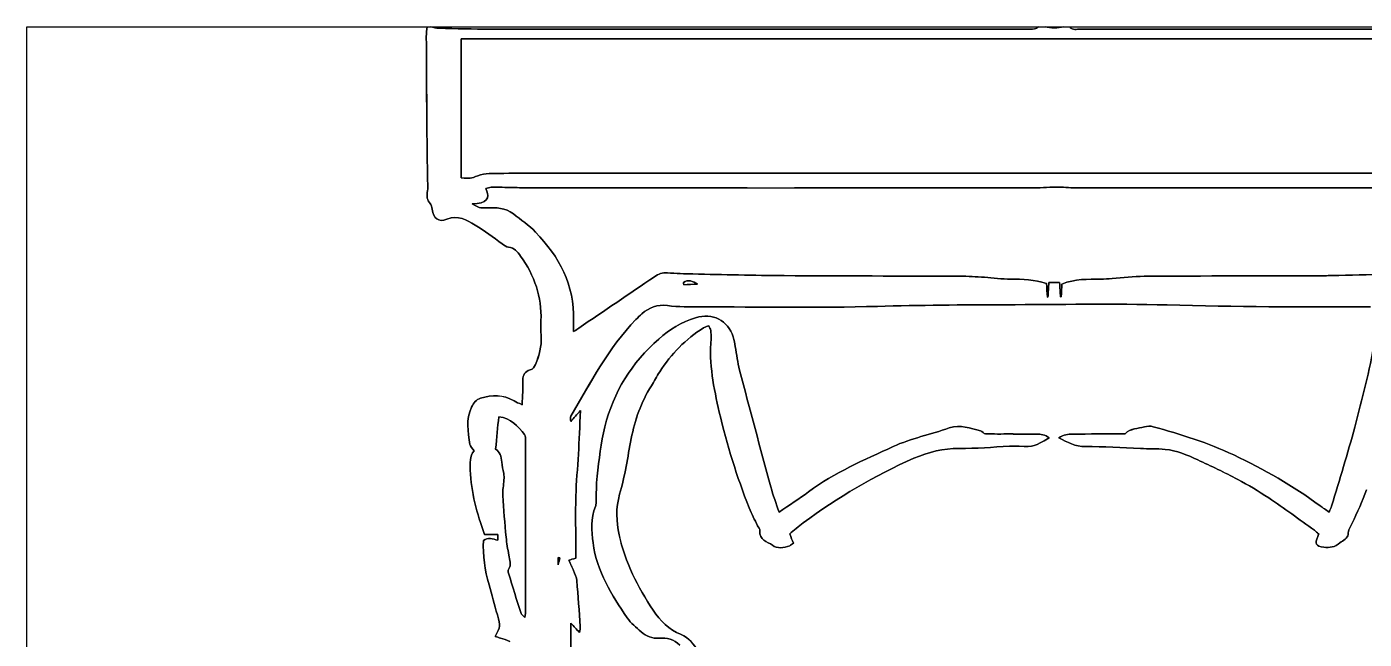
# Model space of a CAD drawing. Extents: x -1 to 269, y -24 to 109.
# Drawn here: x 107.2 to 212.4, y 60.9 to 109 of the extents above; entities that cross this region are included whole.
import ezdxf

# ---------------------------------------------------------------- set-up
doc = ezdxf.new("R2010")
doc.units = 0
doc.layers.get('0').update_dxf_attribs({"linetype": 'CONTINUOUS'})

msp = doc.modelspace()

# ---------------------------------------------------------------- linework, layer by layer
at = {"color": 7}
for p, q in [((138.694755, 109.04678), (138.69477, 109.046789)), ((186.795647, 109.046766), (186.795647, 109.046789)), ((188.740426, 109.046789), (188.740426, 109.046789)), ((158.853053, 88.936604), (158.853056, 88.936604)), ((158.853059, 88.936604), (158.853056, 88.936604)), ((144.079045, 75.833069), (144.079084, 75.833069)), ((144.079124, 75.833069), (144.079084, 75.833069)), ((209.658656, 70.878395), (209.65867, 70.878096)), ((209.658687, 70.877794), (209.65867, 70.878096)), ((149.11736, 67.270737), (149.11736, 67.270723)), ((149.11736, 67.270717), (149.11736, 67.270723))]:
    msp.add_line(p, q, dxfattribs=at)
for points in [[(107.189456, 43.831973), (107.189456, 65.555678), (107.189456, 87.279514), (107.189456, 109.04691)], [(107.189456, 109.04691), (117.691137, 109.04678), (128.192945, 109.04678), (138.694755, 109.04678)], [(138.623489, 108.280372), (138.622078, 108.535721), (138.669773, 108.791395), (138.694603, 109.046876)], [(138.69477, 109.046789), (138.669934, 108.79131), (138.622227, 108.535637), (138.623655, 108.280287)], [(138.694603, 109.046876), (138.781014, 109.046876), (138.867492, 109.046876), (138.953906, 109.046876)], [(138.953906, 109.046876), (139.180214, 109.004154), (139.405874, 108.92915), (139.633088, 108.924031)], [(139.63319, 108.923988), (139.405975, 108.929097), (139.180381, 109.004111), (138.954008, 109.046831)], [(138.954008, 109.046831), (154.901265, 109.046766), (170.848455, 109.046766), (186.795647, 109.046766)], [(139.633088, 108.924031), (140.971809, 108.894016), (142.310985, 108.863872), (143.6499, 108.863483)], [(143.650002, 108.86344), (142.311086, 108.863723), (140.971911, 108.893909), (139.63319, 108.923988)], [(143.6499, 108.863483), (157.713313, 108.859391), (171.776791, 108.860943), (185.840206, 108.861225)], [(185.840305, 108.861183), (171.776892, 108.860923), (157.713415, 108.859489), (143.650002, 108.86344)], [(185.840206, 108.861225), (186.056205, 108.861225), (186.274733, 108.845929), (186.487105, 108.874913)], [(186.487204, 108.87487), (186.274899, 108.845895), (186.056372, 108.861183), (185.840305, 108.861183)], [(186.487105, 108.874913), (186.595752, 108.889758), (186.693121, 108.986932), (186.795545, 109.046831)], [(186.795647, 109.046789), (186.693223, 108.986825), (186.595853, 108.889653), (186.487204, 108.87487)], [(186.795545, 109.046831), (186.968438, 109.046831), (187.141262, 109.046831), (187.314154, 109.046831)], [(187.314154, 109.046831), (187.687681, 108.944145), (188.366798, 108.944145), (188.740325, 109.046831)], [(188.740426, 109.046789), (188.3669, 108.944105), (187.687783, 108.944105), (187.314256, 109.046789)], [(187.314256, 109.046789), (187.789622, 109.046789), (188.265057, 109.046789), (188.740426, 109.046789)], [(188.740325, 109.046831), (188.913217, 109.046831), (189.086041, 109.046831), (189.258933, 109.046831)], [(189.258933, 109.046831), (189.473507, 108.715181), (189.809176, 108.868817), (190.084623, 108.868625)], [(190.084721, 108.868588), (189.809278, 108.868783), (189.473609, 108.715147), (189.259035, 109.046795)], [(189.259035, 109.046795), (205.206225, 109.046795), (221.153417, 109.046795), (237.10061, 109.046795)], [(190.084623, 108.868625), (204.27762, 108.860017), (218.470686, 108.859537), (232.663687, 108.86363)], [(232.663788, 108.863593), (218.470788, 108.859501), (204.277722, 108.859952), (190.084721, 108.868588)], [(138.715606, 97.197204), (138.662644, 100.891247), (138.645141, 104.585874), (138.623489, 108.280372)], [(138.623655, 108.280287), (138.645302, 104.58579), (138.662808, 100.891227), (138.715773, 97.197119)], [(141.376036, 97.168338), (141.376036, 100.803388), (141.376036, 104.438377), (141.376036, 108.10772)], [(141.376036, 108.10772), (172.489978, 108.10772), (203.523861, 108.10772), (234.68273, 108.10772)], [(234.68273, 108.107785), (203.523861, 108.107785), (172.489978, 108.107785), (141.376101, 108.107785)], [(141.376101, 108.107785), (141.376101, 104.438442), (141.376101, 100.803388), (141.376101, 97.168403)], [(138.70237, 96.001295), (138.774909, 96.40555), (138.721363, 96.796775), (138.715606, 97.197204)], [(138.715773, 97.197119), (138.72153, 96.796688), (138.775087, 96.405466), (138.702536, 96.001211)], [(142.686363, 97.329557), (142.090806, 97.111614), (142.097548, 97.093332), (141.376036, 97.168338)], [(141.376101, 97.168403), (142.097613, 97.093397), (142.090871, 97.111679), (142.686428, 97.329622)], [(143.569292, 97.493698), (143.272843, 97.485598), (142.964273, 97.43127), (142.686363, 97.329557)], [(142.686428, 97.329622), (142.964337, 97.431335), (143.272908, 97.48566), (143.569357, 97.493763)], [(146.679384, 97.529675), (145.642688, 97.529546), (144.605601, 97.522084), (143.569292, 97.493698)], [(143.569357, 97.493763), (144.605601, 97.522157), (145.642688, 97.529546), (146.679449, 97.52974)], [(190.413973, 97.531087), (175.835778, 97.531087), (161.257581, 97.531651), (146.679384, 97.529675)], [(146.679449, 97.52974), (161.257646, 97.531716), (175.835843, 97.531151), (190.414038, 97.531151)], [(229.364145, 97.529675), (216.380735, 97.531651), (203.397386, 97.531087), (190.413973, 97.531087)], [(190.414038, 97.531151), (203.397451, 97.531151), (216.380799, 97.531716), (229.36421, 97.52974)], [(138.920768, 95.155058), (138.683766, 95.407359), (138.649473, 95.70718), (138.70237, 96.001295)], [(138.702536, 96.001211), (138.649704, 95.707028), (138.683938, 95.407274), (138.920934, 95.15497)], [(142.239444, 95.116495), (143.385763, 95.166671), (143.685, 95.490086), (143.302849, 96.31746)], [(143.302922, 96.317384), (143.685074, 95.489948), (143.385771, 95.166595), (142.239517, 95.116419)], [(143.302849, 96.31746), (143.87254, 96.530089), (144.456624, 96.406922), (145.027935, 96.413275)], [(145.028008, 96.413199), (144.456698, 96.406849), (143.872613, 96.530016), (143.302922, 96.317384)], [(145.027935, 96.413275), (145.523723, 96.418778), (146.019966, 96.367052), (146.516014, 96.366923)], [(146.516087, 96.366846), (146.020039, 96.366911), (145.523797, 96.418708), (145.028008, 96.413199)], [(146.516014, 96.366923), (159.736626, 96.364072), (172.957366, 96.36348), (186.177976, 96.368052)], [(186.178049, 96.367975), (172.957439, 96.363319), (159.7367, 96.363883), (146.516087, 96.366846)], [(186.177976, 96.368052), (186.843741, 96.368246), (187.509373, 96.437803), (188.175265, 96.440851)], [(188.175338, 96.440775), (187.509511, 96.437727), (186.843814, 96.36817), (186.178049, 96.367975)], [(188.175265, 96.440851), (188.689855, 96.443391), (189.204831, 96.368181), (189.719613, 96.367987)], [(189.719687, 96.36791), (189.204905, 96.36804), (188.689928, 96.443109), (188.175338, 96.440775)], [(189.719613, 96.367987), (203.11305, 96.36364), (216.506552, 96.36364), (229.899989, 96.367422)], [(229.900062, 96.367346), (216.506625, 96.363649), (203.113124, 96.363649), (189.719687, 96.36791)], [(139.089316, 94.698941), (139.064114, 94.857959), (139.023519, 95.045629), (138.920768, 95.155058)], [(138.920934, 95.15497), (139.023685, 95.045544), (139.064266, 94.857875), (139.089483, 94.698857)], [(143.373122, 94.804811), (142.788327, 94.78737), (142.788197, 94.791406), (142.239444, 95.116495)], [(142.239517, 95.116419), (142.78827, 94.791318), (142.7884, 94.787297), (143.373196, 94.804735)], [(145.472706, 94.333915), (144.851478, 94.824194), (144.114212, 94.826918), (143.373122, 94.804811)], [(143.373196, 94.804735), (144.114286, 94.826833), (144.851552, 94.824039), (145.472779, 94.333839)], [(140.247172, 93.915583), (139.564945, 93.63787), (139.205744, 93.96511), (139.089316, 94.698941)], [(139.089483, 94.698857), (139.205911, 93.965025), (139.565112, 93.637783), (140.247339, 93.915498)], [(142.459814, 93.448449), (141.797032, 93.827809), (141.143457, 94.280361), (140.247172, 93.915583)], [(140.247339, 93.915498), (141.143623, 94.280273), (141.797199, 93.827724), (142.459981, 93.448361)], [(147.221516, 92.896919), (146.705046, 93.439384), (146.065474, 93.866197), (145.472706, 94.333915)], [(145.472779, 94.333839), (146.065548, 93.866121), (146.70512, 93.439307), (147.221589, 92.896842)], [(144.58578, 91.981435), (143.876909, 92.471065), (143.204339, 93.022347), (142.459814, 93.448449)], [(142.459981, 93.448361), (143.204506, 93.022262), (143.877075, 92.47098), (144.585947, 91.98135)], [(150.195147, 85.958852), (150.309176, 88.745788), (149.065166, 90.960242), (147.221516, 92.896919)], [(147.221589, 92.896842), (149.06524, 90.960166), (150.30925, 88.745647), (150.195221, 85.958776)], [(145.094537, 91.710527), (144.915941, 91.733218), (144.744347, 91.872009), (144.58578, 91.981435)], [(144.585947, 91.98135), (144.744448, 91.871924), (144.916107, 91.733068), (145.094703, 91.710442)], [(146.039504, 91.009047), (145.792777, 91.353078), (145.556486, 91.651926), (145.094537, 91.710527)], [(145.094703, 91.710442), (145.556653, 91.651839), (145.792944, 91.352926), (146.039671, 91.008962)], [(147.64155, 85.918844), (147.724266, 87.811697), (147.132599, 89.485052), (146.039504, 91.009047)], [(146.039671, 91.008962), (147.132765, 89.484903), (147.724433, 87.811548), (147.641716, 85.91876)], [(157.596727, 89.69283), (157.209589, 89.718823), (156.887596, 89.607585), (156.570339, 89.390288)], [(156.570412, 89.390212), (156.887669, 89.607509), (157.209662, 89.718749), (157.5968, 89.692754)], [(159.601408, 89.602982), (158.932793, 89.617036), (158.263982, 89.647971), (157.596727, 89.69283)], [(157.5968, 89.692754), (158.264056, 89.647895), (158.932801, 89.616971), (159.601481, 89.602905)], [(166.790802, 89.47242), (164.394123, 89.488112), (161.9977, 89.552611), (159.601408, 89.602982)], [(159.601481, 89.602905), (161.997839, 89.552534), (164.394258, 89.488033), (166.790875, 89.472347)], [(180.594262, 89.425811), (175.993109, 89.444861), (171.39189, 89.442349), (166.790802, 89.47242)], [(166.790875, 89.472347), (171.391964, 89.442267), (175.993182, 89.444802), (180.594336, 89.425735)], [(209.291171, 89.467789), (204.560365, 89.45444), (199.829558, 89.450291), (195.098882, 89.421242)], [(195.098955, 89.421166), (199.829632, 89.450209), (204.560438, 89.454358), (209.291245, 89.467713)], [(209.874279, 89.479586), (209.679932, 89.474844), (209.485518, 89.468297), (209.291171, 89.467789)], [(209.291245, 89.467713), (209.485591, 89.468277), (209.680006, 89.474768), (209.874352, 89.479509)], [(218.485373, 89.692994), (215.615204, 89.615137), (212.744645, 89.54908), (209.874279, 89.479586)], [(209.874352, 89.479509), (212.744719, 89.549004), (215.615277, 89.615061), (218.485446, 89.692917)], [(156.570339, 89.390288), (154.59399, 88.036462), (152.609925, 86.693719), (150.628454, 85.34735)], [(150.628528, 85.347274), (152.609999, 86.693708), (154.594063, 88.036386), (156.570412, 89.390212)], [(159.96942, 88.812268), (159.593624, 88.993004), (159.221393, 89.226441), (158.853053, 88.936604)], [(158.853056, 88.936604), (159.221396, 89.226506), (159.593627, 88.993068), (159.969423, 88.812333)], [(158.853056, 88.936604), (158.86045, 88.873073), (158.867901, 88.809545), (158.875352, 88.746017)], [(158.875355, 88.746079), (158.867904, 88.809545), (158.860453, 88.873073), (158.853059, 88.936604)], [(158.875352, 88.746017), (159.240065, 88.768115), (159.60471, 88.790227), (159.96942, 88.812268)], [(159.969423, 88.812333), (159.604713, 88.790235), (159.240068, 88.76812), (158.875355, 88.746079)], [(182.533922, 89.344714), (181.888124, 89.384906), (181.241034, 89.423088), (180.594262, 89.425811)], [(180.594336, 89.425735), (181.241107, 89.422913), (181.888198, 89.38483), (182.533996, 89.344638)], [(184.59811, 89.194318), (183.910825, 89.185767), (183.222697, 89.301865), (182.533922, 89.344714)], [(182.533996, 89.344638), (183.22277, 89.301724), (183.910899, 89.185685), (184.598183, 89.194242)], [(187.414151, 88.852945), (186.475277, 89.137335), (185.546774, 89.206115), (184.59811, 89.194318)], [(184.598183, 89.194242), (185.546913, 89.206039), (186.47535, 89.137259), (187.414225, 88.852869)], [(187.491164, 87.779166), (187.465228, 88.14109), (187.439238, 88.503015), (187.414151, 88.852945)], [(187.414225, 88.852869), (187.439371, 88.502939), (187.465307, 88.141014), (187.491237, 87.77909)], [(187.604739, 88.921466), (187.58185, 88.540353), (187.559103, 88.159759), (187.536283, 87.779231)], [(187.536356, 87.779154), (187.559188, 88.159683), (187.581929, 88.540277), (187.604812, 88.92139)], [(188.445273, 88.921466), (188.161854, 88.921466), (187.912208, 88.921466), (187.604739, 88.921466)], [(187.604812, 88.92139), (187.912282, 88.92139), (188.161927, 88.92139), (188.445346, 88.92139)], [(188.523389, 87.801662), (188.497848, 88.167281), (188.472372, 88.532899), (188.445273, 88.921466)], [(188.445346, 88.92139), (188.472439, 88.532823), (188.497986, 88.167204), (188.523462, 87.801585)], [(188.637223, 88.812009), (188.617383, 88.526386), (188.592429, 88.165435), (188.567407, 87.804484)], [(188.567478, 87.804408), (188.592511, 88.165359), (188.617459, 88.526374), (188.637297, 88.811933)], [(191.678145, 89.186701), (190.669906, 89.189608), (189.659463, 89.229746), (188.637223, 88.812009)], [(188.637297, 88.811933), (189.659601, 89.229669), (190.66998, 89.189608), (191.678219, 89.186628)], [(192.582662, 89.247703), (192.28122, 89.225972), (191.979587, 89.185795), (191.678145, 89.186701)], [(191.678219, 89.186628), (191.97966, 89.185781), (192.281294, 89.22591), (192.582735, 89.247627)], [(195.098882, 89.421242), (194.259841, 89.416049), (193.421381, 89.308057), (192.582662, 89.247703)], [(192.582735, 89.247627), (193.421454, 89.30798), (194.259914, 89.416046), (195.098955, 89.421166)], [(187.536283, 87.779231), (187.52124, 87.779231), (187.506204, 87.779166), (187.491164, 87.779166)], [(187.491237, 87.77909), (187.50628, 87.77909), (187.521317, 87.779154), (187.536356, 87.779154)], [(188.567407, 87.804484), (188.552703, 87.803637), (188.538104, 87.802508), (188.523389, 87.801662)], [(188.523462, 87.801585), (188.538166, 87.802432), (188.552763, 87.803561), (188.567478, 87.804408)], [(155.585236, 86.465966), (155.421488, 86.325814), (155.271868, 86.168481), (155.120952, 86.014001)], [(155.121065, 86.014368), (155.271981, 86.168848), (155.421598, 86.326181), (155.585349, 86.466333)], [(157.587713, 87.121165), (156.776025, 87.231886), (156.160891, 86.958514), (155.585236, 86.465966)], [(155.585349, 86.466333), (156.161003, 86.958881), (156.776073, 87.232318), (157.587826, 87.121529)], [(160.239289, 87.015887), (159.354543, 87.016734), (158.460336, 87.002087), (157.587713, 87.121165)], [(157.587826, 87.121529), (158.460446, 87.002445), (159.354655, 87.017225), (160.239402, 87.016251)], [(159.803109, 86.156746), (161.176772, 86.56204), (162.328535, 85.97692), (162.776092, 84.645331)], [(162.7764, 84.645373), (162.328843, 85.976962), (161.177077, 86.562082), (159.803417, 86.156789)], [(174.110427, 87.054523), (169.489955, 86.925455), (164.863326, 87.01083), (160.239289, 87.015887)], [(160.239402, 87.016251), (164.863439, 87.0112), (169.490003, 86.925822), (174.11054, 87.054888)], [(184.153787, 87.183979), (180.805785, 87.175625), (177.459143, 87.148066), (174.110427, 87.054523)], [(174.11054, 87.054888), (177.459256, 87.148433), (180.805833, 87.175983), (184.1539, 87.184346)], [(196.914781, 87.166142), (192.663818, 87.275958), (188.407669, 87.194599), (184.153787, 87.183979)], [(184.1539, 87.184346), (188.407717, 87.194985), (192.663866, 87.276333), (196.914894, 87.166509)], [(212.921418, 87.012114), (207.585397, 86.993826), (202.25061, 87.028314), (196.914781, 87.166142)], [(196.914894, 87.166509), (202.250723, 87.028624), (207.58551, 86.994136), (212.921531, 87.012481)], [(147.657298, 84.687799), (147.630261, 85.096852), (147.623589, 85.50934), (147.64155, 85.918844)], [(147.641716, 85.91876), (147.623824, 85.509255), (147.630428, 85.096768), (147.657464, 84.687715)], [(155.120952, 86.014001), (152.948829, 83.791247), (151.542366, 81.050988), (149.992117, 78.408617)], [(149.99223, 78.408982), (151.542476, 81.051355), (152.948942, 83.791614), (155.121065, 86.014368)], [(150.214734, 85.066005), (150.205928, 85.426632), (150.18433, 85.693391), (150.195147, 85.958852)], [(150.195221, 85.958776), (150.184383, 85.693315), (150.205973, 85.426556), (150.214807, 85.065929)], [(150.628454, 85.34735), (150.525576, 85.277466), (150.42276, 85.207455), (150.214734, 85.066005)], [(150.214807, 85.065929), (150.422833, 85.207379), (150.525649, 85.27739), (150.628528, 85.347274)], [(156.91025, 84.483135), (157.764655, 85.229282), (158.705412, 85.832877), (159.803109, 86.156746)], [(159.803417, 86.156789), (158.705717, 85.832919), (157.764963, 85.229325), (156.910557, 84.483177)], [(160.440802, 85.357366), (159.018001, 84.482215), (157.892623, 83.306144), (156.985058, 81.915302)], [(156.985366, 81.915344), (157.892931, 83.306186), (159.018244, 84.482195), (160.441109, 85.357408)], [(160.669055, 85.478722), (160.591133, 85.442095), (160.514055, 85.402485), (160.440802, 85.357366)], [(160.441109, 85.357408), (160.514428, 85.402527), (160.591441, 85.442137), (160.669362, 85.478764)], [(160.846937, 85.526691), (160.750995, 85.501545), (160.706977, 85.49655), (160.669055, 85.478722)], [(160.669362, 85.478764), (160.707284, 85.4966), (160.751303, 85.501567), (160.847244, 85.526736)], [(160.998436, 85.154849), (160.978596, 85.285865), (160.897502, 85.407672), (160.846937, 85.526691)], [(160.847244, 85.526736), (160.897807, 85.407714), (160.978906, 85.285907), (160.998741, 85.154894)], [(147.212332, 82.487347), (147.503662, 83.192135), (147.708575, 83.911053), (147.657298, 84.687799)], [(147.657464, 84.687715), (147.708741, 83.910969), (147.503828, 83.19205), (147.212499, 82.487262)], [(152.670631, 77.590122), (153.349294, 80.320399), (154.782856, 82.625351), (156.91025, 84.483135)], [(156.910557, 84.483177), (154.783163, 82.625396), (153.349537, 80.320507), (152.670936, 77.590165)], [(161.677683, 78.740773), (161.234532, 80.637905), (160.856984, 82.541519), (161.027282, 84.508535)], [(161.02759, 84.508577), (160.857291, 82.541564), (161.23484, 80.637947), (161.677988, 78.740816)], [(161.027282, 84.508535), (161.045768, 84.722008), (161.030387, 84.94248), (160.998436, 85.154849)], [(160.998741, 85.154894), (161.030703, 84.942587), (161.046064, 84.722115), (161.02759, 84.508577)], [(162.776092, 84.645331), (162.857967, 84.401843), (162.887787, 84.140271), (162.934334, 83.885699)], [(162.934642, 83.885741), (162.88803, 84.140314), (162.85821, 84.401886), (162.7764, 84.645373)], [(211.664124, 77.560032), (212.225777, 79.774553), (212.883631, 81.969562), (213.188897, 84.247222)], [(213.189013, 84.247589), (212.883682, 81.969864), (212.225893, 79.77492), (211.66424, 77.560399)], [(162.934334, 83.885699), (163.046805, 83.270629), (163.113901, 82.643893), (163.271883, 82.04088)], [(163.272191, 82.040922), (163.114143, 82.643935), (163.047113, 83.270671), (162.934642, 83.885741)], [(146.78299, 82.052428), (147.028812, 82.124971), (147.127606, 82.282431), (147.212332, 82.487347)], [(147.212499, 82.487262), (147.127773, 82.282346), (147.028978, 82.124883), (146.783157, 82.052343)], [(146.160467, 79.313921), (146.187448, 80.030961), (146.241889, 80.630731), (146.221921, 81.227907)], [(146.222088, 81.227823), (146.242069, 80.630581), (146.1876, 80.030811), (146.160634, 79.313834)], [(146.221921, 81.227907), (146.207076, 81.672419), (146.39397, 81.937558), (146.78299, 82.052428)], [(146.783157, 82.052343), (146.394136, 81.937538), (146.207178, 81.672399), (146.222088, 81.227823)], [(156.985058, 81.915302), (156.749417, 81.554156), (156.563754, 81.160533), (156.330512, 80.797702)], [(156.330817, 80.797744), (156.564062, 81.16064), (156.749725, 81.554199), (156.985366, 81.915344)], [(163.271883, 82.04088), (164.076115, 78.972732), (164.896941, 75.908797), (165.727815, 72.847714)], [(165.728122, 72.847756), (164.897311, 75.90884), (164.07642, 78.972709), (163.272191, 82.040922)], [(142.900239, 79.831167), (143.797689, 80.097407), (144.683861, 80.123922), (145.52582, 79.619898)], [(145.525987, 79.619814), (144.684028, 80.123769), (143.797855, 80.097322), (142.900406, 79.831082)], [(156.330512, 80.797702), (155.512211, 79.524454), (155.037101, 78.123889), (154.747135, 76.649227)], [(154.747443, 76.64927), (155.037409, 78.123931), (155.512519, 79.524561), (156.330817, 80.797744)], [(142.054842, 76.202337), (141.895824, 77.182054), (141.728055, 78.166889), (142.185336, 79.124564)], [(142.185503, 79.124477), (141.728221, 78.166804), (141.895991, 77.181967), (142.055009, 76.202252)], [(142.185336, 79.124564), (142.341894, 79.452323), (142.551669, 79.727769), (142.900239, 79.831167)], [(142.900406, 79.831082), (142.551836, 79.72762), (142.342057, 79.452174), (142.185503, 79.124477)], [(145.52582, 79.619898), (145.697609, 79.51702), (145.88742, 79.444286), (146.160467, 79.313921)], [(146.160634, 79.313834), (145.887587, 79.444201), (145.697775, 79.516935), (145.525987, 79.619814)], [(144.079084, 75.833069), (144.165628, 76.737391), (144.24277, 77.544281), (144.321533, 78.367311)], [(144.321572, 78.367182), (144.24281, 77.544346), (144.165667, 76.737456), (144.079124, 75.833069)], [(144.321533, 78.367311), (145.288415, 78.280119), (145.822774, 77.619868), (146.35493, 76.975756)], [(146.354969, 76.975626), (145.822814, 77.619739), (145.288454, 78.279989), (144.321572, 78.367182)], [(149.992117, 78.408617), (149.945573, 78.329268), (149.986218, 78.198904), (149.986218, 78.005788)], [(149.986331, 78.006154), (149.986331, 78.199271), (149.945683, 78.329635), (149.99223, 78.408982)], [(149.986218, 78.005788), (150.253819, 78.305479), (150.458799, 78.535028), (150.75233, 78.86376)], [(150.752443, 78.864127), (150.458912, 78.535395), (150.253931, 78.305843), (149.986331, 78.006154)], [(150.75233, 78.86376), (150.694895, 77.617221), (150.652305, 76.523088), (150.591887, 75.429864)], [(150.592, 75.430228), (150.652418, 76.52339), (150.695008, 77.617523), (150.752443, 78.864127)], [(164.022179, 71.207994), (163.054261, 73.660296), (162.27745, 76.173211), (161.677683, 78.740773)], [(161.677988, 78.740816), (162.277758, 76.173254), (163.054569, 73.660339), (164.022484, 71.208036)], [(146.35493, 76.975756), (146.447761, 76.863479), (146.43564, 76.646699), (146.43577, 76.478088)], [(146.435809, 76.477958), (146.435679, 76.646569), (146.447804, 76.863284), (146.354969, 76.975626)], [(152.06483, 73.691942), (152.225796, 74.997214), (152.354605, 76.318626), (152.670631, 77.590122)], [(152.670936, 77.590165), (152.354909, 76.318669), (152.226165, 74.997256), (152.065138, 73.691984)], [(175.360113, 76.028465), (176.758213, 76.674004), (178.309953, 76.979594), (179.771779, 77.496904)], [(179.772087, 77.496947), (178.310261, 76.979636), (176.758586, 76.674046), (175.36042, 76.028508)], [(179.771779, 77.496904), (180.652248, 77.808523), (181.422054, 77.433892), (182.229334, 77.258474)], [(182.229641, 77.258517), (181.422362, 77.433935), (180.652553, 77.8085), (179.772087, 77.496947)], [(182.229334, 77.258474), (182.366635, 77.22859), (182.480599, 77.038129), (182.609798, 77.03288)], [(182.610102, 77.032922), (182.480907, 77.038172), (182.366943, 77.228697), (182.229641, 77.258517)], [(182.609798, 77.03288), (183.253259, 77.006944), (183.898278, 77.017781), (184.542712, 77.016342)], [(184.54302, 77.016384), (183.898585, 77.017795), (183.253501, 77.00693), (182.610102, 77.032922)], [(184.542712, 77.016342), (185.234148, 77.014649), (185.925581, 77.012899), (186.617015, 77.01335)], [(186.617322, 77.013393), (185.925889, 77.012828), (185.234453, 77.014804), (184.54302, 77.016384)], [(186.617015, 77.01335), (186.974855, 77.01361), (187.315385, 76.967907), (187.620456, 76.712753)], [(187.620763, 76.712795), (187.315757, 76.967949), (186.97516, 77.013652), (186.617322, 77.013393)], [(188.394792, 76.716405), (188.761057, 76.957817), (189.11209, 77.013308), (189.480822, 77.013697)], [(189.481127, 77.01374), (189.112398, 77.013458), (188.761364, 76.95786), (188.395099, 76.716447)], [(189.480822, 77.013697), (190.795103, 77.015109), (192.109448, 77.019003), (193.423732, 77.022644)], [(193.42404, 77.022686), (192.109756, 77.019046), (190.79541, 77.015236), (189.481127, 77.01374)], [(193.423732, 77.022644), (193.488104, 77.022839), (193.579637, 77.002409), (193.612764, 77.036388)], [(193.613072, 77.03643), (193.579945, 77.002527), (193.488412, 77.022884), (193.42404, 77.022686)], [(193.612764, 77.036388), (194.028816, 77.46249), (194.610567, 77.431827), (195.123209, 77.579759)], [(195.123517, 77.579801), (194.610871, 77.431869), (194.029124, 77.462532), (193.613072, 77.03643)], [(195.123209, 77.579759), (195.338562, 77.641862), (195.599939, 77.64841), (195.815681, 77.589552)], [(195.815989, 77.589594), (195.600247, 77.64839), (195.338934, 77.641907), (195.123517, 77.579801)], [(195.815681, 77.589552), (197.978212, 76.999764), (200.103661, 76.322657), (202.146067, 75.365503)], [(202.146374, 75.365545), (200.103904, 76.322699), (197.978516, 76.999806), (195.815989, 77.589594)], [(209.844719, 71.348862), (210.458945, 73.417199), (211.134173, 75.470238), (211.664124, 77.560032)], [(211.66424, 77.560399), (211.134223, 75.47067), (210.458995, 73.41763), (209.844835, 71.349227)], [(142.38215, 75.688204), (142.251591, 75.885988), (142.082393, 76.032622), (142.054842, 76.202337)], [(142.055009, 76.202252), (142.082554, 76.032603), (142.251757, 75.885901), (142.382316, 75.688117)], [(144.557979, 74.806031), (144.540227, 75.246978), (144.390468, 75.601381), (144.079045, 75.833069)], [(144.079084, 75.833069), (144.390573, 75.601381), (144.540258, 75.246978), (144.558018, 74.805901)], [(146.43577, 76.478088), (146.439777, 72.027136), (146.43941, 67.576119), (146.436898, 63.125167)], [(146.436938, 63.125037), (146.439478, 67.575989), (146.439788, 72.027006), (146.435809, 76.477958)], [(154.747135, 76.649227), (154.459892, 75.188115), (154.25556, 73.701267), (153.835554, 72.278725)], [(153.835859, 72.278768), (154.255868, 73.701309), (154.4602, 75.188157), (154.747443, 76.64927)], [(168.692954, 72.464205), (170.731863, 73.997272), (173.074607, 74.973163), (175.360113, 76.028465)], [(175.36042, 76.028508), (173.074914, 74.973205), (170.732168, 73.997315), (168.693262, 72.464247)], [(180.555398, 75.875854), (179.29356, 75.885506), (178.126757, 75.603975), (176.986401, 75.103324)], [(176.986709, 75.103366), (178.127062, 75.604017), (179.293867, 75.885556), (180.555702, 75.875896)], [(184.500706, 76.047902), (183.185452, 75.987808), (181.869938, 75.865677), (180.555398, 75.875854)], [(180.555702, 75.875896), (181.870246, 75.865792), (183.18576, 75.987916), (184.501014, 76.047944)], [(185.277709, 76.052305), (185.018926, 76.059755), (184.759295, 76.059642), (184.500706, 76.047902)], [(184.501014, 76.047944), (184.759603, 76.059741), (185.019233, 76.059882), (185.278017, 76.052347)], [(187.620456, 76.712753), (186.451124, 76.016973), (186.451124, 76.018661), (185.277709, 76.052305)], [(185.278017, 76.052347), (186.451432, 76.018703), (186.451432, 76.017016), (187.620763, 76.712795)], [(190.474148, 76.024387), (189.679058, 76.013239), (189.084735, 76.362066), (188.394792, 76.716405)], [(188.395099, 76.716447), (189.085107, 76.362108), (189.67943, 76.013279), (190.474456, 76.02443)], [(194.807572, 75.872046), (193.362924, 75.927277), (191.91763, 76.044484), (190.474148, 76.024387)], [(190.474456, 76.02443), (191.917935, 76.04458), (193.363232, 75.92732), (194.80788, 75.872089)], [(196.748267, 75.808064), (196.104414, 75.864395), (195.45447, 75.847281), (194.807572, 75.872046)], [(194.80788, 75.872089), (195.454778, 75.84731), (196.104722, 75.864441), (196.748575, 75.808106)], [(199.319072, 74.979327), (198.499216, 75.365432), (197.662701, 75.728133), (196.748267, 75.808064)], [(196.748575, 75.808106), (197.663009, 75.728175), (198.499524, 75.365475), (199.31938, 74.979369)], [(142.077663, 74.175101), (142.054916, 74.712573), (142.045571, 75.257889), (142.38215, 75.688204)], [(142.382316, 75.688117), (142.045738, 75.257804), (142.055074, 74.712486), (142.077827, 74.175013)], [(144.715052, 73.914415), (144.670388, 74.213068), (144.569973, 74.507313), (144.557979, 74.806031)], [(144.558018, 74.805901), (144.570013, 74.507248), (144.670362, 74.213003), (144.715092, 73.914285)], [(150.591887, 75.429864), (150.531144, 74.331127), (150.417375, 73.234271), (150.39073, 72.135018)], [(150.390843, 72.135385), (150.417428, 73.234637), (150.531257, 74.331494), (150.592, 75.430228)], [(176.986401, 75.103324), (173.889794, 73.743922), (170.993889, 72.042889), (168.282087, 70.026217)], [(168.282394, 70.026259), (170.994194, 72.042932), (173.890167, 73.744029), (176.986709, 75.103366)], [(202.459759, 73.447554), (201.431751, 73.993779), (200.372881, 74.483084), (199.319072, 74.979327)], [(199.31938, 74.979369), (200.373189, 74.483127), (201.432058, 73.993821), (202.460067, 73.447597)], [(202.146067, 75.365503), (204.541583, 74.24304), (206.815095, 72.938157), (208.942943, 71.371962)], [(208.943248, 71.372005), (206.815467, 72.938135), (204.541888, 74.243017), (202.146374, 75.365545)], [(143.212052, 69.10506), (142.604696, 70.77355), (142.151368, 72.432449), (142.077663, 74.175101)], [(142.077827, 74.175013), (142.151535, 72.432362), (142.604863, 70.773465), (143.212219, 69.104976)], [(144.736247, 73.405337), (144.747254, 73.574142), (144.740142, 73.747164), (144.715052, 73.914415)], [(144.715092, 73.914285), (144.740181, 73.747099), (144.74731, 73.574013), (144.736287, 73.405207)], [(151.987817, 71.627819), (152.012963, 72.31614), (151.980875, 73.01114), (152.06483, 73.691942)], [(152.065138, 73.691984), (151.981188, 73.011182), (152.013277, 72.316182), (151.988125, 71.627862)], [(144.641539, 72.183236), (144.618989, 72.587426), (144.709735, 72.997258), (144.736247, 73.405337)], [(144.736287, 73.405207), (144.709786, 72.997128), (144.619018, 72.587361), (144.641578, 72.183106)], [(165.727815, 72.847714), (165.90492, 72.195047), (166.147694, 71.56014), (166.378927, 70.860409)], [(166.379234, 70.860452), (166.147998, 71.560182), (165.905225, 72.195089), (165.728122, 72.847756)], [(204.898902, 71.983199), (204.112433, 72.511468), (203.296339, 73.003043), (202.459759, 73.447554)], [(202.460067, 73.447597), (203.296647, 73.00315), (204.112741, 72.511576), (204.899209, 71.983242)], [(212.582856, 72.613049), (212.290101, 71.714755), (211.853433, 70.862879), (211.473618, 69.993691)], [(211.473926, 69.993733), (211.85374, 70.862921), (212.290474, 71.714797), (212.583164, 72.613091)], [(144.902072, 68.894743), (144.799064, 69.989525), (144.702603, 71.085538), (144.641539, 72.183236)], [(144.641578, 72.183106), (144.702578, 71.085408), (144.799104, 69.989395), (144.902112, 68.894616)], [(150.39073, 72.135018), (150.356372, 70.709818), (150.385283, 69.283064), (150.386836, 67.856955)], [(150.386948, 67.857322), (150.385255, 69.28343), (150.356415, 70.710185), (150.390843, 72.135385)], [(151.933495, 71.314127), (151.971352, 71.411171), (151.983993, 71.522412), (151.987817, 71.627819)], [(151.988125, 71.627862), (151.984287, 71.522455), (151.971671, 71.411214), (151.9338, 71.314169)], [(153.835554, 72.278725), (153.512396, 71.183813), (153.584481, 70.137003), (153.799509, 69.090066)], [(153.799817, 69.090108), (153.584789, 70.137045), (153.512639, 71.183921), (153.835859, 72.278768)], [(166.378927, 70.860409), (167.208635, 71.432886), (167.971182, 71.92148), (168.692954, 72.464205)], [(168.693262, 72.464247), (167.971425, 71.921522), (167.208942, 71.432928), (166.379234, 70.860452)], [(208.499792, 69.449151), (207.30291, 70.298762), (206.116919, 71.164902), (204.898902, 71.983199)], [(204.899209, 71.983242), (206.117224, 71.164944), (207.303218, 70.298869), (208.500099, 69.449194)], [(151.740636, 68.444734), (151.607483, 69.417382), (151.567876, 70.376937), (151.933495, 71.314127)], [(151.9338, 71.314169), (151.568184, 70.376979), (151.607856, 69.417424), (151.740943, 68.444776)], [(164.683858, 69.804771), (164.460597, 70.271324), (164.211598, 70.727892), (164.022179, 71.207994)], [(164.022484, 71.208036), (164.211906, 70.727999), (164.460902, 70.271431), (164.684165, 69.804813)], [(208.942943, 71.371962), (209.164194, 71.209055), (209.394648, 71.059565), (209.658687, 70.877794)], [(209.65867, 70.878096), (209.394696, 71.059867), (209.164177, 71.209354), (208.943248, 71.372005)], [(209.844835, 71.349227), (209.80328, 71.209786), (209.738132, 71.077542), (209.658656, 70.878395)], [(209.65867, 70.878096), (209.738211, 71.077241), (209.803294, 71.209484), (209.844719, 71.348862)], [(164.876584, 69.403499), (164.892389, 69.526861), (164.748876, 69.669025), (164.683858, 69.804771)], [(164.684165, 69.804813), (164.749184, 69.669002), (164.892711, 69.526904), (164.876892, 69.403541)], [(168.282087, 70.026217), (167.907329, 69.747531), (167.555325, 69.438246), (167.212199, 69.158846)], [(167.212507, 69.158889), (167.55563, 69.438289), (167.907637, 69.747573), (168.282394, 70.026259)], [(211.473618, 69.993691), (211.346689, 69.703335), (211.113576, 69.462896), (211.153767, 69.098832)], [(211.154075, 69.098874), (211.113881, 69.462873), (211.346996, 69.703312), (211.473926, 69.993733)], [(143.558545, 65.164928), (143.222749, 66.303855), (143.085058, 67.464954), (143.112998, 68.646147)], [(143.113165, 68.646063), (143.085225, 67.464869), (143.222915, 66.303771), (143.558712, 65.164843)], [(143.112998, 68.646147), (143.479198, 68.923343), (143.853504, 68.761475), (144.244729, 68.655037)], [(144.244895, 68.654953), (143.85367, 68.76146), (143.479365, 68.923332), (143.113165, 68.646063)], [(144.244729, 69.10506), (143.891621, 69.10506), (143.556601, 69.10506), (143.212052, 69.10506)], [(143.212219, 69.104976), (143.556702, 69.104976), (143.891722, 69.104976), (144.244895, 69.104976)], [(144.244729, 68.655037), (144.244729, 68.804787), (144.244729, 68.930613), (144.244729, 69.10506)], [(144.244895, 69.104976), (144.244895, 68.930528), (144.244895, 68.804635), (144.244895, 68.654953)], [(145.115026, 67.490094), (145.036783, 67.957232), (144.94635, 68.423976), (144.902072, 68.894743)], [(144.902112, 68.894616), (144.946455, 68.423849), (145.036822, 67.957102), (145.115066, 67.489965)], [(154.432536, 62.551922), (153.204861, 64.360501), (152.04668, 66.208885), (151.740636, 68.444734)], [(151.740943, 68.444776), (152.047053, 66.208927), (153.205234, 64.360544), (154.432844, 62.551965)], [(153.799509, 69.090066), (154.24454, 66.923062), (155.266328, 64.993907), (156.467099, 63.158618)], [(156.467406, 63.158661), (155.266636, 64.994014), (154.244847, 66.923104), (153.799817, 69.090108)], [(165.84904, 68.267811), (165.461185, 68.554862), (164.781354, 68.660397), (164.876584, 69.403499)], [(164.876892, 69.403541), (164.781662, 68.660442), (165.461493, 68.554905), (165.849345, 68.267854)], [(167.212199, 69.158846), (167.325904, 68.876853), (167.412187, 68.662796), (167.50262, 68.438305)], [(167.502927, 68.438347), (167.41243, 68.662838), (167.326146, 68.87696), (167.212507, 69.158889)], [(167.50262, 68.438305), (167.386062, 68.348262), (167.312162, 68.263403), (167.218941, 68.223926)], [(167.219249, 68.223968), (167.31247, 68.263381), (167.38637, 68.348304), (167.502927, 68.438347)], [(208.830793, 69.154195), (208.721432, 69.252665), (208.619849, 69.363906), (208.499792, 69.449151)], [(208.500099, 69.449194), (208.620222, 69.364013), (208.721805, 69.252708), (208.831101, 69.154238)], [(209.227787, 68.111144), (208.601632, 68.187962), (208.507505, 68.376413), (208.767457, 68.95064)], [(208.767765, 68.950682), (208.507748, 68.376456), (208.601874, 68.18794), (209.228095, 68.111187)], [(208.767457, 68.95064), (208.793252, 69.007753), (208.805382, 69.071022), (208.830793, 69.154195)], [(208.831101, 69.154238), (208.805673, 69.071129), (208.79363, 69.007795), (208.767765, 68.950682)], [(210.497468, 68.452258), (210.130684, 68.112829), (209.689672, 68.05455), (209.227787, 68.111144)], [(209.228095, 68.111187), (209.689979, 68.054593), (210.130991, 68.11288), (210.497776, 68.4523)], [(210.919291, 68.746051), (210.795215, 68.630399), (210.622063, 68.56752), (210.497468, 68.452258)], [(210.497776, 68.4523), (210.622371, 68.567562), (210.795523, 68.630442), (210.919599, 68.746093)], [(211.153767, 69.098832), (211.165903, 68.989406), (211.022689, 68.842252), (210.919291, 68.746051)], [(210.919599, 68.746093), (211.022997, 68.842295), (211.166196, 68.989513), (211.154075, 69.098874)], [(145.088187, 66.365493), (145.348463, 66.741418), (145.17823, 67.11339), (145.115026, 67.490094)], [(145.115066, 67.489965), (145.178272, 67.11326), (145.348506, 66.741288), (145.088226, 66.365363)], [(150.386836, 67.856955), (150.38703, 67.647114), (150.386836, 67.437144), (150.386836, 67.252195)], [(150.386948, 67.252562), (150.386948, 67.437576), (150.387143, 67.647481), (150.386948, 67.857322)], [(167.218941, 68.223926), (166.756083, 68.027956), (166.235857, 67.981604), (165.84904, 68.267811)], [(165.849345, 68.267854), (166.236162, 67.981647), (166.75639, 68.027999), (167.219249, 68.223968)], [(145.095129, 66.060746), (145.065829, 66.156496), (145.040872, 66.297102), (145.088187, 66.365493)], [(145.088226, 66.365363), (145.040968, 66.296972), (145.065846, 66.156301), (145.095169, 66.060616)], [(149.002293, 66.717692), (149.002293, 66.969541), (149.002293, 67.133033), (149.002293, 67.296589)], [(149.002293, 67.296589), (149.040672, 67.287981), (149.079049, 67.279345), (149.11736, 67.270737)], [(149.11736, 67.270723), (149.078984, 67.279331), (149.040607, 67.287967), (149.002293, 67.296518)], [(149.002293, 67.296518), (149.002293, 67.133027), (149.002293, 66.969471), (149.002293, 66.717621)], [(149.11736, 67.270723), (149.084882, 67.114948), (149.052469, 66.959105), (149.002293, 66.717692)], [(149.002293, 66.717621), (149.052469, 66.959164), (149.084882, 67.114942), (149.11736, 67.270717)], [(150.386836, 67.252195), (150.154434, 67.184905), (150.005206, 67.141731), (149.826935, 67.090129)], [(149.826935, 67.090129), (149.972988, 66.777021), (150.101991, 66.528219), (150.206165, 66.269368)], [(149.827048, 67.090496), (150.005319, 67.142098), (150.154547, 67.185272), (150.386948, 67.252562)], [(150.206278, 66.269735), (150.102169, 66.528583), (149.973101, 66.777387), (149.827048, 67.090496)], [(146.079901, 62.908908), (145.743001, 63.956754), (145.417057, 65.008167), (145.095129, 66.060746)], [(145.095169, 66.060616), (145.417162, 65.008038), (145.743041, 63.956624), (146.079941, 62.908778)], [(150.206165, 66.269368), (150.309368, 66.01285), (150.44317, 65.751148), (150.466961, 65.483159)], [(150.467074, 65.483526), (150.443283, 65.751515), (150.309416, 66.013217), (150.206278, 66.269735)], [(150.466961, 65.483159), (150.573859, 64.27921), (150.648472, 63.072346), (150.728468, 61.866128)], [(150.728581, 61.866495), (150.648585, 63.072648), (150.573971, 64.279577), (150.467074, 65.483526)], [(144.215364, 62.79366), (143.995019, 63.583693), (143.79043, 64.378329), (143.558545, 65.164928)], [(143.558712, 65.164843), (143.790594, 64.378245), (143.99512, 63.583543), (144.21553, 62.793572)], [(156.467099, 63.158618), (157.009369, 62.329751), (157.726928, 61.606359), (158.632415, 61.264792)], [(158.632723, 61.264834), (157.72717, 61.606402), (157.009677, 62.329794), (156.467406, 63.158661)], [(144.036638, 61.094439), (144.472138, 61.879872), (144.470323, 61.879353), (144.215364, 62.79366)], [(144.21553, 62.793572), (144.470555, 61.879268), (144.472304, 61.879788), (144.036804, 61.094355)], [(146.37823, 62.586009), (146.224983, 62.747686), (146.11024, 62.814716), (146.079901, 62.908908)], [(146.079941, 62.908778), (146.11028, 62.814587), (146.224958, 62.747556), (146.37827, 62.585879)], [(146.436898, 63.125167), (146.436769, 62.982678), (146.406819, 62.840193), (146.37823, 62.586009)], [(146.37827, 62.585879), (146.406859, 62.840128), (146.436808, 62.982548), (146.436938, 63.125037)], [(150.684128, 61.405019), (150.432798, 61.669899), (150.24772, 61.865025), (149.998659, 62.12744)], [(149.998659, 62.12744), (149.998659, 54.218736), (149.998659, 46.413883), (149.998659, 38.593017)], [(149.998771, 38.593384), (149.998771, 46.414315), (149.998771, 54.219102), (149.998771, 62.127807)], [(149.998771, 62.127807), (150.247833, 61.865391), (150.432911, 61.670266), (150.684241, 61.405386)], [(155.52965, 61.457984), (155.13862, 61.795144), (154.71777, 62.131849), (154.432536, 62.551922)], [(154.432844, 62.551965), (154.718012, 62.131891), (155.138927, 61.795186), (155.529957, 61.458026)], [(144.458007, 60.961871), (144.320836, 61.00848), (144.181525, 61.049061), (144.036638, 61.094439)], [(144.036804, 61.094355), (144.181692, 61.048976), (144.321002, 61.008395), (144.458174, 60.961786)], [(150.728468, 61.866128), (150.736963, 61.738033), (150.704875, 61.607342), (150.684128, 61.405019)], [(150.684241, 61.405386), (150.704928, 61.607708), (150.737008, 61.738462), (150.728581, 61.866495)], [(156.949727, 60.95396), (156.383668, 60.91163), (155.928591, 61.113952), (155.52965, 61.457984)], [(155.529957, 61.458026), (155.928895, 61.11393), (156.383976, 60.911607), (156.950035, 60.954003)], [(158.632415, 61.264792), (159.348873, 60.994595), (159.621336, 60.464449), (160.050096, 59.914855)], [(160.050404, 59.914897), (159.621643, 60.464556), (159.34918, 60.994637), (158.632723, 61.264834)], [(145.185031, 60.702179), (144.958723, 60.819707), (144.701881, 60.878957), (144.458007, 60.961871)], [(144.458174, 60.961786), (144.702047, 60.878872), (144.958889, 60.819623), (145.185198, 60.702094)], [(158.564024, 60.415063), (158.108102, 60.855945), (157.542758, 60.998238), (156.949727, 60.95396)], [(156.950035, 60.954003), (157.543063, 60.998346), (158.10841, 60.855987), (158.564332, 60.415105)]]:
    msp.add_open_spline(points, degree=3, dxfattribs=at)

doc.saveas('drawing.dxf')
